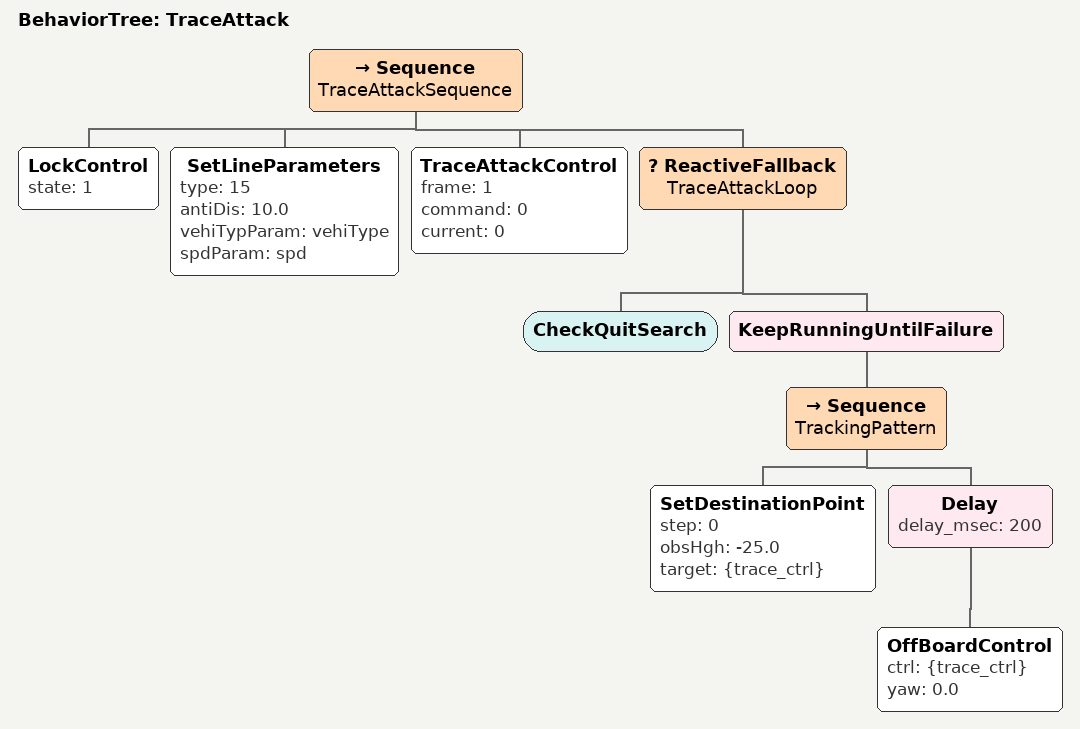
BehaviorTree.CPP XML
<?xml version="1.0" encoding="UTF-8"?>
<root BTCPP_format="4">
    <BehaviorTree ID="TraceAttack">
        <Sequence name="TraceAttackSequence">
            <!-- 1. 确保载具已解锁 -->
            <LockControl state="1"/>

            <!-- 2. 设置跟踪打击参数 -->
            <SetLineParameters
                    type="15"
                    antiDis="10.0"
                    vehiTypParam="vehiType"
                    spdParam="spd"
            />

            <!-- 3. 启动跟踪打击控制 -->
            <TraceAttackControl
                    frame="1"
                    command="0"
                    current="0"
            />

            <!-- 4. 跟踪打击循环 -->
            <ReactiveFallback name="TraceAttackLoop">
                <!-- 检查是否退出跟踪 -->
                <CheckQuitSearch/>

                <!-- 继续跟踪打击模式 -->
                <KeepRunningUntilFailure>
                    <Sequence name="TrackingPattern">
                        <!-- 设置跟踪位置 -->
                        <SetDestinationPoint
                                step="0"
                                obsHgh="-25.0"
                                target="{trace_ctrl}"
                        />

                        <!-- 执行跟踪控制 -->
                        <Delay delay_msec="200">
                            <OffBoardControl
                                    ctrl="{trace_ctrl}"
                                    yaw="0.0"
                            />
                        </Delay>
                    </Sequence>
                </KeepRunningUntilFailure>
            </ReactiveFallback>
        </Sequence>
    </BehaviorTree>
</root>
